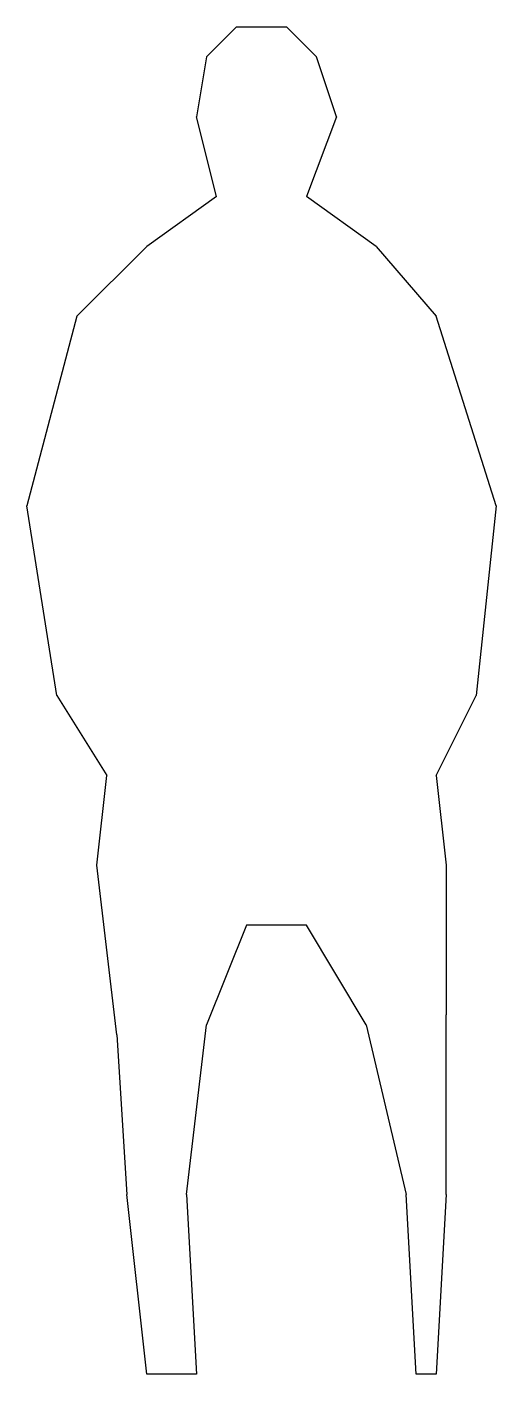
# Model space of a CAD drawing. Extents: x -0.43 to 0.76, y 0 to 3.43.
import ezdxf

# ---------------------------------------------------------------- set-up
doc = ezdxf.new("R2010")
doc.units = 0
doc.layers.get('0').update_dxf_attribs({"linetype": 'CONTINUOUS'})

msp = doc.modelspace()

# ---------------------------------------------------------------- linework, layer by layer
at = {"linetype": 'BYBLOCK'}
for points, invisible_edges in [([(0.1016, 3.429), (0.2286, 3.429), (0.3048, 3.3528), (0.0254, 3.3528)], 4), ([(0.3048, 3.3528), (0.0254, 3.3528), (0, 3.2004), (0.3556, 3.2004)], 5), ([(0, 3.2004), (0.3556, 3.2004), (0.2794, 2.9972), (0.0508, 2.9972)], 5), ([(0.2794, 2.9972), (0.0508, 2.9972), (-0.127, 2.8702), (0.4572, 2.8702)], 5), ([(-0.127, 2.8702), (0.4572, 2.8702), (0.6096, 2.6924), (-0.3048, 2.6924)], 5), ([(0.6096, 2.6924), (-0.3048, 2.6924), (-0.4318, 2.2098), (0.762, 2.2098)], 5), ([(-0.4318, 2.2098), (0.762, 2.2098), (0.7112, 1.7272), (-0.3556, 1.7272)], 5), ([(0.7112, 1.7272), (-0.3556, 1.7272), (-0.2286, 1.524), (0.6096, 1.524)], 5), ([(-0.2286, 1.524), (0.6096, 1.524), (0.635, 1.2954), (-0.254, 1.2954)], 5), ([(-0.254, 1.2954), (0.635, 1.2954), (0.2794, 1.143), (0.127, 1.143)], 11), ([(-0.254, 1.2954), (0.127, 1.143), (0.0254, 0.889), (-0.2032, 0.8636)], 5), ([(0.2794, 1.143), (0.635, 1.2954), (0.635, 0.9144), (0.4318, 0.889)], 5), ([(0.635, 0.9144), (0.4318, 0.889), (0.5334, 0.4572), (0.635, 0.4572)], 5), ([(0.0254, 0.889), (-0.2032, 0.8636), (-0.1778, 0.4572), (-0.0254, 0.4572)], 5), ([(-0.1778, 0.4572), (-0.0254, 0.4572), (0, 0), (-0.127, 0)], 1), ([(0.5334, 0.4572), (0.635, 0.4572), (0.6096, 0), (0.5588, 0)], 1)]:
    msp.add_3dface(points, dxfattribs=dict(at, invisible_edges=invisible_edges))

doc.saveas('drawing.dxf')
